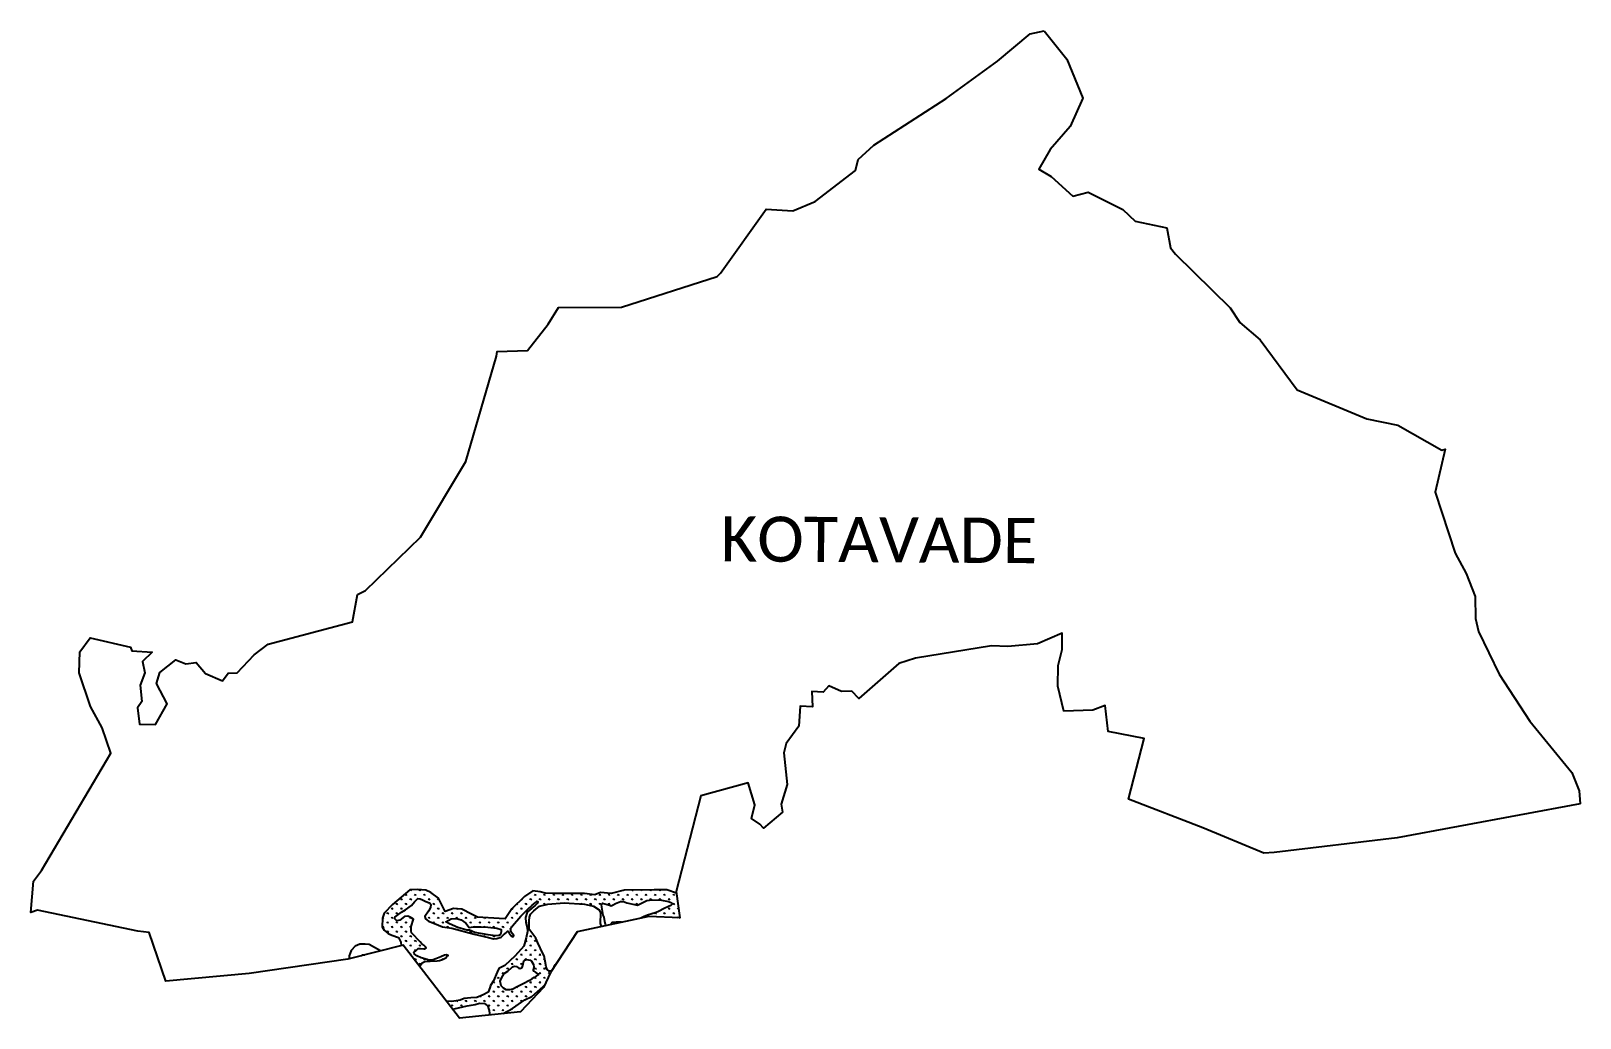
# Model space of a CAD drawing. Header units: metres. Extents: x 317393 to 323421, y 1888698 to 1892541.
import ezdxf

# ---------------------------------------------------------------- set-up
doc = ezdxf.new("R2010")
doc.units = ezdxf.units.M
for name, color, linetype in [('MANGROOVE BUFFER ZONE', 120, 'Continuous'), ('village', 3, 'Continuous'), ('VILLAGE NAME', 250, 'Continuous')]:
    doc.layers.add(name, color=color, linetype=linetype)
doc.styles.get("Standard").update_dxf_attribs({"font": 'simplex.shx'})

msp = doc.modelspace()

# ---------------------------------------------------------------- hatches: boundary and pattern name
at = {"layer": 'MANGROOVE BUFFER ZONE'}
h = msp.add_hatch(dxfattribs=at)
h.set_pattern_fill('GRASS', color=256)
h.paths.add_polyline_path([(319365.2, 1888991.4), (319357.6, 1889009.6), (319334.1, 1889040.5), (319331.9, 1889045.5), (319331.5, 1889046.1), (319331, 1889076.6), (319333.1, 1889091.1), (319336.5, 1889103.2), (319349.7, 1889116.3), (319372, 1889133.3), (319403.7, 1889141.2), (319467.9, 1889146.5), (319547.5, 1889141.5), (319582.4, 1889133.5), (319604.1, 1889119.2), (319609.1, 1889107.6), (319607.7, 1889066.3), (319611.8, 1889054.4), (319627.2, 1889057.7), (319628, 1889062.7), (319625.5, 1889074.8), (319623.4, 1889090.5), (319619, 1889099.5), (319614.3, 1889130.3), (319612.5, 1889141), (319616.8, 1889145.5), (319644.3, 1889137.5), (319651.3, 1889135.4), (319658.9, 1889139.2), (319667.5, 1889144.8), (319686.9, 1889151.8), (319699.3, 1889152.2), (319712.2, 1889147.3), (319735.2, 1889141.2), (319752.7, 1889137.7), (319768.5, 1889145.3), (319789.6, 1889156.4), (319809.6, 1889158.9), (319847.2, 1889157.4), (319874, 1889151.5), (319886.7, 1889147.2), (319887.5, 1889141.1), (319882.8, 1889136.4), (319874.4, 1889133), (319857.1, 1889124.8), (319834.5, 1889113), (319825.7, 1889109.8), (319792.5, 1889099.5), (319776.8, 1889092.8), (319766.5, 1889087.7), (319797.2, 1889094.3), (319917.8, 1889088.2), (319904.5, 1889185), (319867.1, 1889197.8), (319817.9, 1889197.8), (319700.7, 1889196.3), (319651.3, 1889183.6), (319609.6, 1889187.3), (319587.2, 1889178.5), (319546.5, 1889183.1), (319424, 1889183.7), (319394.1, 1889184.9), (319374.7, 1889189.8), (319346.3, 1889194.2), (319313.4, 1889170.9), (319264.1, 1889123.5), (319237.7, 1889084.4), (319215, 1889086), (319130, 1889090.6), (319107.8, 1889102.6), (319069.1, 1889122.8), (319037.3, 1889124.5), (319004.1, 1889112.6), (318979.4, 1889164.6), (318949.3, 1889187), (318929.9, 1889195.7), (318896.6, 1889199.3), (318866.9, 1889197.2), (318799.3, 1889140.2), (318767.1, 1889106.7), (318760.3, 1889087.7), (318759.5, 1889053.9), (318767, 1889040.5), (318782.6, 1889027), (318797.8, 1889020.7), (318823, 1889011.9), (318832.3, 1888993.5), (318834, 1888980.3), (318841.3, 1888982.2), (318905.9, 1888898.5), (318908.9, 1888904.2), (318915.3, 1888912.7), (318918, 1888915), (318925.4, 1888918.8), (318935.1, 1888919.8), (318946, 1888920.3), (318973.2, 1888920.6), (318983, 1888922.9), (318994, 1888926.1), (319006.9, 1888932.8), (319012.9, 1888940), (319016.5, 1888941.8), (319009, 1888944.5), (319001.8, 1888943.5), (318987.6, 1888936.6), (318981.5, 1888933.7), (318968.6, 1888929.1), (318957.9, 1888924.6), (318941.6, 1888924), (318935.3, 1888925.7), (318911, 1888933), (318894, 1888940.5), (318884.6, 1888948.1), (318883.2, 1888953), (318891.5, 1888961.6), (318899.1, 1888969.4), (318908.3, 1888968.8), (318921.3, 1888968.3), (318924.4, 1888968.3), (318930.2, 1888971.3), (318929.1, 1888973.9), (318921.9, 1888981.9), (318914.5, 1888986.8), (318906.8, 1888995.2), (318899.6, 1889003.2), (318883.1, 1889020.5), (318874.3, 1889029.9), (318871.8, 1889038.3), (318871.8, 1889054.1), (318872, 1889054.5), (318881.7, 1889083.1), (318869.1, 1889091.7), (318859.6, 1889095.2), (318846.4, 1889093.1), (318828.3, 1889080), (318816.1, 1889077.2), (318808.4, 1889084.6), (318809.4, 1889090.5), (318835.1, 1889111), (318850.2, 1889119.3), (318873.1, 1889136.2), (318885.8, 1889151.4), (318898.8, 1889164.3), (318907.5, 1889162.4), (318916.9, 1889158.5), (318927.4, 1889153.2), (318942.9, 1889147), (318946.2, 1889144.2), (318948.8, 1889141), (318947.3, 1889128.2), (318939.7, 1889114.5), (318926.1, 1889093.9), (318928.2, 1889084.8), (318940.3, 1889075.5), (318963.8, 1889066.5), (318994.6, 1889054.1), (319030.3, 1889048.2), (319117.9, 1889024.9), (319173.9, 1889012.1), (319192.6, 1889007.1), (319205.8, 1889007.9), (319222.3, 1889012.8), (319232.1, 1889022.4), (319249.4, 1889036.3), (319254.3, 1889029.3), (319261.2, 1889018.4), (319267.7, 1889014), (319271.3, 1889019.9), (319261.4, 1889032.3), (319258.5, 1889047), (319266.4, 1889057.2), (319299.4, 1889094.4), (319316.1, 1889112.1), (319327.9, 1889123.6), (319343.3, 1889138), (319355.9, 1889148.6), (319361.3, 1889152.8), (319364.7, 1889151.6), (319364.7, 1889150), (319362.5, 1889144.3), (319354.3, 1889135.9), (319343, 1889127.6), (319323.7, 1889110.1), (319317.9, 1889089.9), (319318.5, 1889070), (319323.7, 1889050.3), (319325.5, 1889035.1), (319319.4, 1889010.3), (319310.3, 1888978.7), (319276.8, 1888940.8), (319237.2, 1888902.6), (319214.1, 1888891.5), (319207.7, 1888877.6), (319192.2, 1888842.6), (319181.4, 1888824.6), (319178.3, 1888815.9), (319171.5, 1888798.9), (319152.9, 1888789.1), (319127.8, 1888778.2), (319104.9, 1888777.6), (319079.3, 1888774.4), (319063.7, 1888767.7), (319030.3, 1888762.5), (319009.9, 1888763.9), (319034, 1888732.6), (319039.3, 1888734.6), (319090.6, 1888745.9), (319121, 1888750.5), (319137.8, 1888756.4), (319157.4, 1888755.2), (319161.6, 1888752.7), (319170.2, 1888744.6), (319173.7, 1888735.2), (319175.4, 1888728), (319177.8, 1888715.9), (319176.6, 1888710.4), (319229.7, 1888715.9), (319266.6, 1888735.2), (319314.1, 1888768.9), (319341.9, 1888782.8), (319386, 1888821.7), (319390.2, 1888824.7), (319414.1, 1888876.1), (319417.3, 1888881), (319409.2, 1888881.2), (319401.4, 1888887.4), (319397.8, 1888897.2), (319393.6, 1888920.4), (319390.3, 1888940.3), (319384.3, 1888949.5)])
h.paths.add_polyline_path([(319335.7, 1888923.7), (319341.3, 1888919.6), (319348, 1888907.2), (319349.8, 1888895.9), (319347.7, 1888885), (319349.4, 1888881.4), (319357.4, 1888875.2), (319366.5, 1888871), (319368.2, 1888866.7), (319358.2, 1888861.1), (319350.5, 1888856.6), (319342.6, 1888851.5), (319332.7, 1888844.7), (319307.7, 1888831.1), (319285.5, 1888819.8), (319267.4, 1888811.2), (319255.1, 1888808.4), (319252.5, 1888808.2), (319241.9, 1888807.9), (319231.4, 1888814.3), (319222.5, 1888823.4), (319218.9, 1888841.4), (319223.6, 1888854.2), (319233.9, 1888871.5), (319249.1, 1888880.9), (319262.8, 1888893.7), (319267.3, 1888897.3), (319274.6, 1888900.8), (319282.8, 1888899.3), (319291.8, 1888892.7), (319294.9, 1888890.8), (319299.6, 1888892), (319304, 1888895.4), (319307.3, 1888902.6), (319310.8, 1888920.7), (319314, 1888923.5), (319321.2, 1888926)], flags=16)
h.paths.add_polyline_path([(319220.3, 1889023.7), (319213.5, 1889019.7), (319200.7, 1889017.8), (319172.6, 1889021.7), (319120.4, 1889031.5), (319099.2, 1889041.1), (319088.8, 1889040.9), (319053.4, 1889051.3), (319021, 1889064.6), (319007.1, 1889073.2), (319027.5, 1889084.7), (319048.7, 1889085.6), (319066.5, 1889080.6), (319085.2, 1889068), (319098.7, 1889051.3), (319113.5, 1889052.9), (319144.8, 1889053.5), (319170.9, 1889052.5), (319206.2, 1889048), (319223.1, 1889043.7), (319223.2, 1889034)], flags=16)

# ---------------------------------------------------------------- linework, layer by layer
at = {"color": 3, "flags": 128}
msp.add_lwpolyline([(321281.8, 1892530.1), (321335.4, 1892540.8)], dxfattribs=at)
at = {"layer": 'MANGROOVE BUFFER ZONE', "flags": 128}
for points in [[(319904.5, 1889185), (319867.1, 1889197.8), (319817.9, 1889197.8), (319700.7, 1889196.3), (319651.3, 1889183.6), (319609.6, 1889187.3), (319587.2, 1889178.5), (319546.5, 1889183.1), (319424, 1889183.7), (319394.1, 1889184.9), (319374.7, 1889189.8), (319346.3, 1889194.2), (319313.4, 1889170.9), (319264.1, 1889123.5), (319237.7, 1889084.4), (319215, 1889086), (319130, 1889090.6), (319107.8, 1889102.6), (319069.1, 1889122.8), (319037.3, 1889124.5), (319004.1, 1889112.6), (318979.4, 1889164.6), (318949.3, 1889187), (318929.9, 1889195.7), (318896.6, 1889199.3), (318866.9, 1889197.2), (318799.3, 1889140.2), (318767.1, 1889106.7), (318760.3, 1889087.7), (318759.5, 1889053.9), (318767, 1889040.5), (318782.6, 1889027), (318797.8, 1889020.7), (318823, 1889011.9), (318832.3, 1888993.5), (318834, 1888980.3)], [(318905.9, 1888898.5), (318908.9, 1888904.2), (318915.3, 1888912.7), (318918, 1888915), (318925.4, 1888918.8), (318935.1, 1888919.8), (318946, 1888920.3), (318973.2, 1888920.6), (318983, 1888922.9), (318994, 1888926.1), (319006.9, 1888932.8), (319012.9, 1888940), (319016.5, 1888941.8), (319009, 1888944.5), (319001.8, 1888943.5), (318987.6, 1888936.6), (318981.5, 1888933.7), (318968.6, 1888929.1), (318957.9, 1888924.6), (318941.6, 1888924), (318935.3, 1888925.7), (318911, 1888933), (318894, 1888940.5), (318884.6, 1888948.1), (318883.2, 1888953), (318891.5, 1888961.6), (318899.1, 1888969.4), (318908.3, 1888968.8), (318921.3, 1888968.3), (318924.4, 1888968.3), (318930.2, 1888971.3), (318929.1, 1888973.9), (318921.9, 1888981.9), (318914.5, 1888986.8), (318906.8, 1888995.2), (318899.6, 1889003.2), (318883.1, 1889020.5), (318874.3, 1889029.9), (318871.8, 1889038.3), (318871.8, 1889054.1), (318872, 1889054.5), (318881.7, 1889083.1), (318869.1, 1889091.7), (318859.6, 1889095.2), (318846.4, 1889093.1), (318828.3, 1889080), (318816.1, 1889077.2), (318808.4, 1889084.6), (318809.4, 1889090.5), (318835.1, 1889111), (318850.2, 1889119.3), (318873.1, 1889136.2), (318885.8, 1889151.4), (318898.8, 1889164.3), (318907.5, 1889162.4), (318916.9, 1889158.5), (318927.4, 1889153.2), (318942.9, 1889147), (318946.2, 1889144.2), (318948.8, 1889141), (318947.3, 1889128.2), (318939.7, 1889114.5), (318926.1, 1889093.9), (318928.2, 1889084.8), (318940.3, 1889075.5), (318963.8, 1889066.5), (318994.6, 1889054.1), (319030.3, 1889048.2), (319117.9, 1889024.9), (319173.9, 1889012.1), (319192.6, 1889007.1), (319205.8, 1889007.9), (319222.3, 1889012.8), (319232.1, 1889022.4), (319249.4, 1889036.3), (319254.3, 1889029.3), (319261.2, 1889018.4), (319267.7, 1889014), (319271.3, 1889019.9), (319261.4, 1889032.3), (319258.5, 1889047), (319266.4, 1889057.2), (319299.4, 1889094.4), (319316.1, 1889112.1), (319327.9, 1889123.6), (319343.3, 1889138), (319355.9, 1889148.6), (319361.3, 1889152.8), (319364.7, 1889151.6), (319364.7, 1889150), (319362.5, 1889144.3), (319354.3, 1889135.9), (319343, 1889127.6), (319323.7, 1889110.1), (319317.9, 1889089.9), (319318.5, 1889070), (319323.7, 1889050.3), (319325.5, 1889035.1), (319319.4, 1889010.3), (319310.3, 1888978.7), (319276.8, 1888940.8), (319237.2, 1888902.6), (319214.1, 1888891.5), (319207.7, 1888877.6), (319192.2, 1888842.6), (319181.4, 1888824.6), (319178.3, 1888815.9), (319171.5, 1888798.9), (319152.9, 1888789.1), (319127.8, 1888778.2), (319104.9, 1888777.6), (319079.3, 1888774.4), (319063.7, 1888767.7), (319030.3, 1888762.5), (319009.2, 1888763.9)], [(319417.3, 1888881), (319409.2, 1888881.2), (319401.4, 1888887.4), (319397.8, 1888897.2), (319393.6, 1888920.4), (319390.3, 1888940.3), (319384.3, 1888949.5), (319365.2, 1888991.4), (319357.6, 1889009.6), (319334.1, 1889040.5), (319331.9, 1889045.5), (319331.5, 1889046.1), (319331, 1889076.6), (319333.1, 1889091.1), (319336.5, 1889103.2), (319349.7, 1889116.3), (319372, 1889133.3), (319403.7, 1889141.2), (319467.9, 1889146.5), (319547.5, 1889141.5), (319582.4, 1889133.5), (319604.1, 1889119.2), (319609.1, 1889107.6), (319607.7, 1889066.3), (319611.8, 1889054.4)], [(319627.2, 1889057.7), (319628, 1889062.7), (319625.5, 1889074.8), (319623.4, 1889090.5), (319619, 1889099.5), (319614.3, 1889130.3), (319612.5, 1889141), (319616.5, 1889145.2), (319617.4, 1889145.4), (319644.3, 1889137.5), (319651.3, 1889135.4), (319658.9, 1889139.2), (319667.5, 1889144.8), (319686.9, 1889151.8), (319699.3, 1889152.2), (319712.2, 1889147.3), (319735.2, 1889141.2), (319752.7, 1889137.7), (319768.5, 1889145.3), (319789.6, 1889156.4), (319809.6, 1889158.9), (319847.2, 1889157.4), (319874, 1889151.5), (319886.7, 1889147.2), (319887.5, 1889141.1), (319882.8, 1889136.4), (319874.4, 1889133), (319857.1, 1889124.8), (319834.5, 1889113), (319825.7, 1889109.8), (319792.5, 1889099.5), (319776.8, 1889092.8), (319766.5, 1889087.7)], [(319690.6, 1889071.3), (319669.6, 1889072), (319655.2, 1889070.1), (319649.4, 1889062.3)], [(318753.1, 1888959.6), (318730.2, 1888972.9), (318709.6, 1888984.2), (318693.7, 1888985.6), (318672.9, 1888985.8), (318654.9, 1888977.9), (318638.6, 1888961.6), (318631, 1888940.8), (318631, 1888928.3)], [(318679.1, 1888940.6), (318684.7, 1888944.6), (318691.9, 1888943.9)], [(319435.4, 1888908.3), (319432.2, 1888905.3), (319428, 1888897.1)], [(319230.1, 1888715.9), (319230.1, 1888716.1), (319266.6, 1888735.2), (319314.1, 1888768.9), (319341.9, 1888782.8), (319386, 1888821.7), (319390.2, 1888824.7)], [(319034, 1888732.6), (319039.3, 1888734.6), (319090.6, 1888745.9), (319121, 1888750.5), (319137.8, 1888756.4), (319157.4, 1888755.2), (319161.6, 1888752.7), (319170.2, 1888744.6), (319173.7, 1888735.2), (319175.4, 1888728), (319177.8, 1888715.9), (319176.6, 1888710.4)]]:
    msp.add_lwpolyline(points, dxfattribs=at)
for points in [[(319027.5, 1889084.7), (319048.7, 1889085.6), (319066.5, 1889080.6), (319085.2, 1889068), (319098.7, 1889051.3), (319113.5, 1889052.9), (319144.8, 1889053.5), (319170.9, 1889052.5), (319206.2, 1889048), (319223.1, 1889043.7), (319223.2, 1889034), (319220.3, 1889023.7), (319213.5, 1889019.7), (319200.7, 1889017.8), (319172.6, 1889021.7), (319120.4, 1889031.5), (319099.2, 1889041.1), (319088.8, 1889040.9), (319053.4, 1889051.3), (319021, 1889064.6), (319007.1, 1889073.2)], [(319222.5, 1888823.4), (319218.9, 1888841.4), (319223.6, 1888854.2), (319233.9, 1888871.5), (319249.1, 1888880.9), (319262.8, 1888893.7), (319267.3, 1888897.3), (319274.6, 1888900.8), (319282.8, 1888899.3), (319291.8, 1888892.7), (319294.9, 1888890.8), (319299.6, 1888892), (319304, 1888895.4), (319307.3, 1888902.6), (319310.8, 1888920.7), (319314, 1888923.5), (319321.2, 1888926), (319335.7, 1888923.7), (319341.3, 1888919.6), (319348, 1888907.2), (319349.8, 1888895.9), (319347.7, 1888885), (319349.4, 1888881.4), (319357.4, 1888875.2), (319366.5, 1888871), (319368.2, 1888866.7), (319358.2, 1888861.1), (319350.5, 1888856.6), (319342.6, 1888851.5), (319332.7, 1888844.7), (319307.7, 1888831.1), (319285.5, 1888819.8), (319267.4, 1888811.2), (319255.1, 1888808.4), (319252.5, 1888808.2), (319241.9, 1888807.9), (319231.4, 1888814.3)]]:
    msp.add_lwpolyline(points, close=True, dxfattribs=at)
at = {"layer": 'village', "color": 3}
for points in [[(321335.4, 1892540.8, 0), (321424.4, 1892430.6, 0), (321485.8, 1892279.4, 0), (321437.4, 1892169, 0), (321358.9, 1892079.6, 0), (321315, 1892002.5, 0), (321363, 1891974, 0), (321446.7, 1891898, 0), (321507, 1891913.6, 0), (321642.2, 1891845.6, 0), (321689.5, 1891800, 0), (321812.6, 1891774.3, 0), (321826.8, 1891696.4, 0), (321846.6, 1891672.2, 0), (322060.1, 1891463.1, 0), (322096.9, 1891406.4, 0), (322175.8, 1891338, 0), (322320.5, 1891144, 0), (322591.1, 1891031.2, 0), (322712.4, 1891006.3, 0), (322883.2, 1890909.3, 0), (322895.5, 1890913.4, 0), (322856.6, 1890745.7, 0), (322935.6, 1890507.8, 0), (322978.2, 1890428.6, 0), (323012.9, 1890339.4, 0), (323013.9, 1890253.9, 0), (323026.3, 1890203.3, 0), (323105.8, 1890036.4, 0), (323225.5, 1889853.6, 0), (323389, 1889653.8, 0), (323417.7, 1889582.9, 0), (323420.9, 1889531.8, 0)], [(323420.9, 1889531.8, 0), (322709.7, 1889399.7, 0), (322230.2, 1889343.1, 0), (322190.7, 1889340.7, 0), (321953.5, 1889438.2, 0), (321664.1, 1889550.4, 0), (321724.4, 1889786, 0), (321584.2, 1889813.5, 0), (321573.2, 1889915.7, 0), (321525.3, 1889896.7, 0), (321412.3, 1889893, 0), (321388.6, 1889989.7, 0), (321389.6, 1890070.8, 0), (321406.3, 1890133.6, 0), (321406.3, 1890197, 0), (321309.8, 1890154.7, 0), (321194.6, 1890144.6, 0), (321130.4, 1890147.7, 0), (320835.1, 1890098.7, 0), (320769.9, 1890078.1, 0), (320614.8, 1889942.8, 0), (320587.4, 1889971, 0), (320546.9, 1889969.4, 0), (320498, 1889991.5, 0), (320475.6, 1889966.8, 0), (320431.5, 1889969.2, 0), (320434.2, 1889909.5, 0), (320386.1, 1889912.3, 0), (320380.4, 1889834.3, 0), (320331.1, 1889766.8, 0), (320322, 1889730.3, 0), (320335.6, 1889608.1, 0), (320311.6, 1889530.6, 0), (320317.6, 1889499.3, 0), (320244, 1889438.1, 0), (320229.6, 1889453.3, 0), (320196.9, 1889475.5, 0), (320209.4, 1889528.6, 0), (320183.7, 1889614.2, 0), (320000.1, 1889563.3, 0), (319903.7, 1889190.9, 0), (319917.8, 1889088.2, 0), (319797.2, 1889094.3, 0), (319518.9, 1889034.5, 0), (319414.1, 1888876.1, 0), (319387, 1888817.9, 0), (319297.5, 1888722.8, 0), (319060.4, 1888698.5, 0), (318841.3, 1888982.2, 0), (318626.4, 1888927.1, 0), (318241.8, 1888872, 0), (317918.1, 1888842, 0), (317852.7, 1889031, 0), (317809.1, 1889037, 0), (317418.6, 1889118.7, 0), (317392.9, 1889109.8, 0), (317402.4, 1889231.5, 0), (317433.7, 1889273.2, 0), (317704.1, 1889729.7, 0), (317670.5, 1889827.9, 0), (317625, 1889911.6, 0), (317581.1, 1890042, 0), (317583.7, 1890123.5, 0), (317623.9, 1890178.7, 0), (317780.5, 1890141.7, 0), (317785.2, 1890127.4, 0), (317864.6, 1890123.3, 0), (317826.8, 1890086, 0), (317836.1, 1890041.6, 0), (317817.5, 1889994.6, 0), (317824, 1889930.6, 0), (317807.2, 1889906.2, 0), (317815.6, 1889842.8, 0), (317877.8, 1889841.7, 0), (317922.5, 1889922, 0), (317881.8, 1890000.7, 0), (317894, 1890043.5, 0), (317956.4, 1890093.4, 0), (317995.8, 1890077, 0), (318035.5, 1890082.4, 0), (318071.7, 1890040, 0), (318138.5, 1890010.9, 0), (318159.8, 1890041.4, 0), (318195.5, 1890042.2, 0), (318261.7, 1890111.9, 0), (318316.4, 1890154.4, 0), (318643.7, 1890240.9, 0), (318663.2, 1890346.9, 0), (318695.1, 1890362.9, 0), (318908.4, 1890570, 0), (319084.9, 1890864.7, 0), (319205.1, 1891275.4, 0), (319207.6, 1891292.9, 0), (319325.1, 1891296.4, 0), (319405.1, 1891399.1, 0), (319445.8, 1891464.4, 0), (319690.4, 1891465.1, 0), (320062.7, 1891585.5, 0), (320076.8, 1891598.2, 0), (320254.1, 1891847.2, 0), (320357.8, 1891840.9, 0), (320444.6, 1891876.4, 0), (320601.3, 1891997.7, 0), (320611.5, 1892040.2, 0), (320672.4, 1892096.7, 0), (320954.1, 1892278.2, 0), (321154.4, 1892423.7, 0), (321281.8, 1892530.1, 0)]]:
    msp.add_polyline3d(points, dxfattribs=at)

# ---------------------------------------------------------------- texts
at = {"layer": 'VILLAGE NAME', "insert": (320077.4, 1890651.6), "char_height": 175.757, "attachment_point": 1, "rotation": 359.67619}
msp.add_mtext_dynamic_manual_height_columns('{\\fCalibri|b0|i0|c0|p34;KOTAVADE}', width=2071.906, gutter_width=878.8, heights=[0], dxfattribs=at)

doc.saveas('drawing.dxf')
